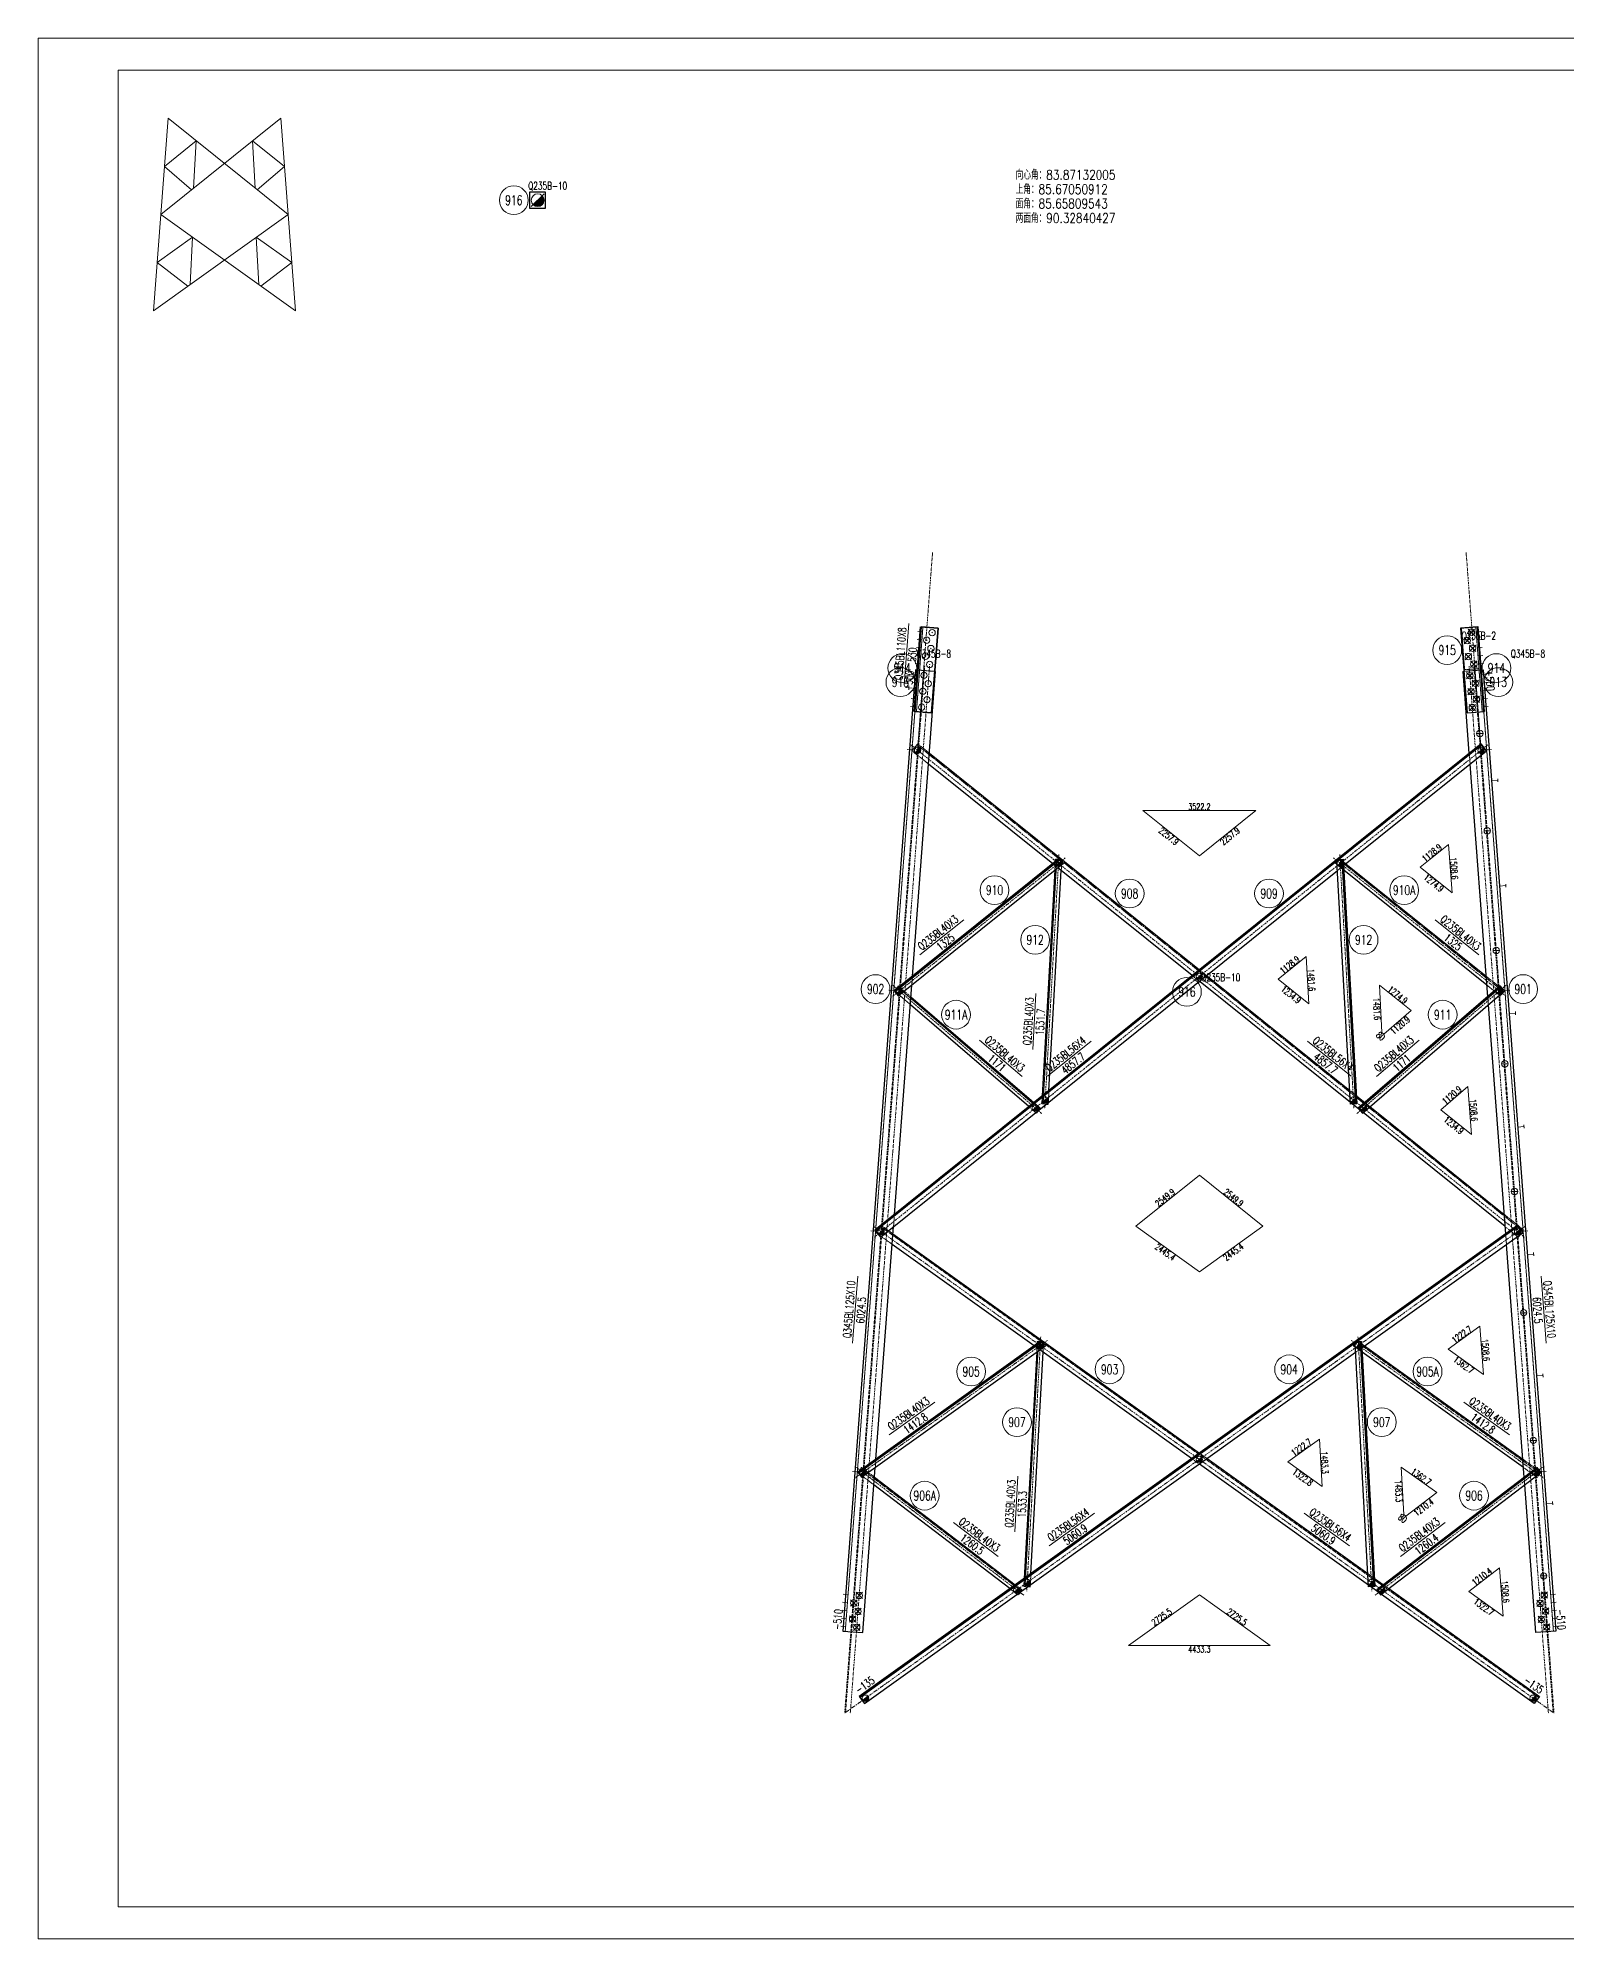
# Model space of a CAD drawing. Extents: x -13400 to 20340, y -61006 to 71674.
# Drawn here: x -13400 to -3844, y -48926 to -37046 of the extents above; entities that cross this region are included whole.
import ezdxf
from ezdxf.enums import TextEntityAlignment as Align

# ---------------------------------------------------------------- set-up
doc = ezdxf.new("R2010")
doc.units = 0
doc.header["$MEASUREMENT"] = 0
doc.linetypes.add('Dash', pattern=[2.75, 2, -0.75])
doc.linetypes.add('DashDot', pattern=[15.6, 9, -3, 0.6, -3])
doc.layers.get('0').update_dxf_attribs({"linetype": 'CONTINUOUS', "lineweight": 25})
doc.styles.get("Standard").update_dxf_attribs({"font": 'simplex.shx', "width": 0.7, "height": 3, "bigfont": 'gbhzfs.shx'})

# ---------------------------------------------------------------- blocks, each defined once
blk = doc.blocks.new('M16X50S')
at = {"color": 3, "linetype": 'Continuous', "lineweight": 13}
blk.add_line((-1, -1), (1, 1), dxfattribs=at)
blk.add_circle((0, 0), 1, dxfattribs=at)
for radius in [0.9, 0.8, 0.7, 0.6, 0.5, 0.4, 0.3, 0.2, 0.1]:
    blk.add_arc((0, 0), radius, 225, 45, dxfattribs=at)
blk = doc.blocks.new('M20X65S')
at = {"color": 3, "linetype": 'Continuous', "lineweight": 13}
for p, q in [((-1, -1), (1, 1)), ((-1, 1), (1, -1))]:
    blk.add_line(p, q, dxfattribs=at)
blk.add_circle((0, 0), 1, dxfattribs=at)
blk = doc.blocks.new('StepBolt')
at = {"color": 3, "linetype": 'Continuous', "lineweight": 13}
for p, q in [((-1, 0), (1, 0)), ((0, 0), (0, -1))]:
    blk.add_line(p, q, dxfattribs=at)
blk.add_circle((0, 0), 1, dxfattribs=at)
blk = doc.blocks.new('DefaultBolt')
at = {"color": 3, "linetype": 'Continuous', "lineweight": 13}
for p, q in [((-0.1, -0.1), (0.1, 0.1)), ((0.1, -0.1), (-0.1, 0.1))]:
    blk.add_line(p, q, dxfattribs=at)
blk.add_circle((0, 0), 1, dxfattribs=at)
blk = doc.blocks.new('M16X40S')
at = {"color": 3, "linetype": 'Continuous', "lineweight": 13}
blk.add_line((-0.707, -0.707), (0.707, 0.707), dxfattribs=at)
blk.add_circle((0, 0), 1, dxfattribs=at)
for radius in [0.9, 0.8, 0.7, 0.6, 0.5, 0.4, 0.3, 0.2, 0.1]:
    blk.add_arc((0, 0), radius, 225, 45, dxfattribs=at)

msp = doc.modelspace()

# ---------------------------------------------------------------- linework, layer by layer
at = {"color": 7, "linetype": 'Continuous', "lineweight": 18}
for p, q in [((-13400.26316, -37046.00648), (3419.73684, -37046.00648)), ((-13400.26316, -48926.00648), (-13400.26316, -37046.00648)), ((-12900.26316, -37246.00648), (3219.73684, -37246.00648)), ((-12900.26316, -48726.00648), (-12900.26316, -37246.00648)), ((-12900.26316, -48726.00648), (3219.73684, -48726.00648)), ((-13400.26316, -48926.00648), (3419.73684, -48926.00648))]:
    msp.add_line(p, q, dxfattribs=at)
at = {"color": 7, "linetype": 'Continuous', "lineweight": 20}
for p, q in [((-12587.18539, -37547.16995), (-12678.2965, -38750.62382)), ((-11882.74094, -37547.16995), (-12632.74094, -38148.89689)), ((-12587.18539, -37547.16995), (-11837.18539, -38148.89689)), ((-11882.74094, -37547.16995), (-11791.62983, -38750.62382)), ((-12411.07399, -37688.46425), (-12609.96288, -37848.03332)), ((-12411.07428, -37688.46435), (-12427.61212, -37984.3215)), ((-12058.85234, -37688.46425), (-11859.96345, -37848.03332)), ((-12058.85205, -37688.46435), (-12042.31421, -37984.3215)), ((-12609.96316, -37848.03342), (-12440.09199, -37994.33413)), ((-11859.96316, -37848.03342), (-12029.83434, -37994.33413)), ((-11837.18538, -38148.89688), (-12678.29648, -38750.62381)), ((-12632.74095, -38148.89688), (-11791.62987, -38750.62379)), ((-12433.85033, -38291.18229), (-12655.51872, -38449.76036)), ((-12433.84905, -38291.18321), (-12450.12204, -38587.38889)), ((-12036.07323, -38291.18002), (-11814.4079, -38449.76026)), ((-12036.07217, -38291.17956), (-12019.80123, -38587.39107)), ((-12655.51872, -38449.76036), (-12463.13494, -38596.69826)), ((-11814.40761, -38449.76036), (-12006.78836, -38596.70043))]:
    msp.add_line(p, q, dxfattribs=at)
at = {"color": 2, "linetype": 'DashDot', "lineweight": 15}
for p, q in [((-7809.36207, -40260.71031), (-7902.97213, -41497.17186)), ((-4474.35997, -40260.71031), (-4380.74991, -41497.17186)), ((-7862.96138, -40968.68426), (-8358.52769, -47514.44124)), ((-7857.97565, -40969.06172), (-8353.54195, -47514.8187)), ((-7828.06126, -40971.32648), (-8323.62756, -47517.08346)), ((-4455.66078, -40971.32648), (-3960.09448, -47517.08346)), ((-4425.74639, -40969.06172), (-3930.18009, -47514.8187)), ((-4420.76066, -40968.68426), (-3925.19435, -47514.44124)), ((-4337.85035, -41462.75343), (-8173.64947, -44540.22498)), ((-7945.87169, -41462.75343), (-4110.07257, -44540.22498)), ((-6979.48556, -42169.20084), (-8059.7597, -43035.90758)), ((-7019.34518, -42148.66343), (-7108.17728, -43737.84379)), ((-5304.20589, -42169.22538), (-4223.93175, -43035.93212)), ((-5264.37423, -42148.71061), (-5175.54212, -43737.89096)), ((-8058.56816, -42965.56675), (-7125.82944, -43768.8834)), ((-4225.18767, -42965.59586), (-5157.9264, -43768.9125)), ((-4108.24028, -44473.80559), (-8358.53058, -47514.44331)), ((-8175.4898, -44473.79984), (-3925.19435, -47514.44124)), ((-7091.54836, -45185.22011), (-8289.3714, -46042.1238)), ((-7133.27082, -45162.25871), (-7220.67465, -46753.20799)), ((-5192.14751, -45185.21778), (-3994.31818, -46042.14957)), ((-5150.4225, -45162.28792), (-5063.03342, -46753.20138)), ((-8288.39445, -45976.7012), (-7238.98703, -46778.21223)), ((-3995.37443, -45976.73918), (-5044.69761, -46778.21035))]:
    msp.add_line(p, q, dxfattribs=at)
at = {"color": 7, "linetype": 'Continuous', "lineweight": 13}
for p, q in [((-7987.44126, -41088.79645), (-7958.37684, -40704.89508)), ((-7614.82083, -42557.13584), (-7887.81801, -42776.16219)), ((-4668.87062, -42557.16038), (-4395.87344, -42776.18673)), ((-7163.09315, -43018.09726), (-7182.62698, -43367.55174)), ((-7514.92928, -43308.39671), (-7249.72777, -43536.80021)), ((-6817.71073, -43315.17092), (-7090.70791, -43534.19727)), ((-5466.01131, -43315.17092), (-5193.01413, -43534.19727)), ((-4768.82656, -43308.42582), (-5034.02807, -43536.82932)), ((-8277.21655, -44784.62669), (-8308.92318, -45203.42818)), ((-4006.50549, -44784.62669), (-3974.79886, -45203.42818)), ((-7794.90642, -45571.58483), (-8079.56516, -45775.2252)), ((-4488.77983, -45571.60216), (-4204.12374, -45775.24624)), ((-7276.24849, -46032.95421), (-7295.4479, -46382.42721)), ((-7678.15546, -46323.24666), (-7400.00531, -46535.69076)), ((-6796.63042, -46265.50554), (-7081.28766, -46469.148)), ((-5487.09623, -46265.50225), (-5202.43898, -46469.1447)), ((-4605.56697, -46323.26206), (-4883.71399, -46535.71025))]:
    msp.add_line(p, q, dxfattribs=at)
at = {"color": 1, "linetype": 'Dash', "lineweight": 20}
for p, q in [((-7909.83971, -41255.9651), (-7869.82896, -40727.47751)), ((-4503.69325, -40734.2761), (-4413.95007, -40727.48182)), ((-4484.06534, -40993.53417), (-4503.69325, -40734.2761)), ((-4413.95007, -40727.48182), (-4394.32216, -40986.73989)), ((-4373.88233, -41255.9651), (-4413.89308, -40727.47751)), ((-7900.12627, -40995.95643), (-8354.9269, -47003.25436)), ((-7795.42589, -41003.88309), (-7900.12627, -40995.95643)), ((-4488.29615, -41003.88309), (-4383.59578, -40995.95643)), ((-4394.32216, -40986.73989), (-4484.06534, -40993.53417)), ((-4383.59578, -40995.95643), (-3928.79514, -47003.25436)), ((-7931.23298, -41492.44701), (-7902.44666, -41456.56738)), ((-7902.44666, -41456.56738), (-7829.13634, -41515.38444)), ((-7932.03094, -41504.62745), (-7931.23298, -41492.44701)), ((-7834.26059, -41583.06885), (-7932.03094, -41504.62745)), ((-7907.45298, -41462.80731), (-4125.06037, -44497.43068)), ((-4449.46145, -41583.06885), (-4454.5857, -41515.38444)), ((-5293.32214, -42203.59873), (-5268.29013, -42172.3994)), ((-5268.29013, -42172.3994), (-5226.15028, -42206.20831)), ((-7033.00076, -42177.94618), (-7118.48421, -43707.22005)), ((-7025.61213, -42231.8496), (-7057.57176, -42206.20831)), ((-7040.98826, -42177.49918), (-7044.89094, -42247.31704)), ((-7017.02575, -42178.84017), (-7040.98826, -42177.49918)), ((-7001.66467, -42190.71702), (-7017.02575, -42178.84017)), ((-7004.89309, -42248.47254), (-7001.66467, -42190.71702)), ((-5238.8311, -42247.31704), (-5293.32214, -42203.59873)), ((-5278.82895, -42248.47254), (-5240.48607, -42217.70995)), ((-5273.29653, -42178.63927), (-4237.48193, -43009.676)), ((-6145.71608, -42874.97132), (-6177.00556, -42913.97091)), ((-6106.71648, -42906.26079), (-6145.71608, -42874.97132)), ((-6141.86102, -42869.08979), (-6097.11754, -42904.9876)), ((-8045.85647, -43002.90966), (-8044.97212, -42995.75279)), ((-7948.12625, -43087.07933), (-8045.85647, -43002.90966)), ((-8044.97212, -42995.75279), (-8022.78587, -42969.98906)), ((-8028.00616, -42976.05111), (-7140.73056, -43740.21287)), ((-8022.78587, -42969.98906), (-7944.37426, -43037.52067)), ((-7938.84919, -42964.54205), (-7934.71561, -42909.94309)), ((-6137.38017, -42944.4804), (-6186.6045, -42904.9876)), ((-6177.00556, -42913.97091), (-6142.66001, -42941.52643)), ((-6121.1905, -42924.30139), (-6106.71648, -42906.26079)), ((-4349.00643, -42909.94309), (-4238.71546, -42998.42982)), ((-4259.84751, -43032.7581), (-4344.87285, -42964.54205)), ((-4237.9445, -43005.45868), (-4259.84751, -43032.7581)), ((-4238.71546, -42998.42982), (-4237.9445, -43005.45868)), ((-4335.59579, -43087.07933), (-4339.34778, -43037.52067)), ((-7176.2988, -43699.02189), (-7135.51026, -43734.15082)), ((-7123.67857, -43656.80455), (-7126.47171, -43706.77306)), ((-7126.47171, -43706.77306), (-7098.42902, -43708.34238)), ((-7085.93675, -43698.3198), (-7081.73508, -43623.15318)), ((-5201.98696, -43623.15318), (-5160.04347, -43656.80455)), ((-5185.23789, -43708.38662), (-5197.78529, -43698.3198)), ((-5107.42324, -43699.02189), (-5075.68983, -43724.48169)), ((-7164.87408, -43761.65142), (-7208.03221, -43724.48169)), ((-7135.51026, -43734.15082), (-7146.49229, -43746.90366)), ((-5118.84796, -43761.65142), (-5137.42019, -43746.75088)), ((-8053.15139, -44474.3186), (-8047.36438, -44397.88006)), ((-4236.35766, -44397.88006), (-4125.92694, -44486.47891)), ((-8160.17482, -44514.26528), (-8159.2363, -44502.6412)), ((-8061.51899, -44584.8432), (-8160.17482, -44514.26528)), ((-8159.2363, -44502.6412), (-8132.47187, -44465.22911)), ((-8137.12655, -44471.73556), (-4021.02667, -47416.37408)), ((-8132.47187, -44465.22911), (-8056.57396, -44519.52611)), ((-4148.49128, -44540.1711), (-4230.57065, -44474.3186)), ((-4222.20305, -44584.8432), (-4227.14808, -44519.52611)), ((-4124.08549, -44509.75141), (-4148.49128, -44540.1711)), ((-4125.92694, -44486.47891), (-4124.08549, -44509.75141)), ((-7146.89839, -45191.55469), (-7231.01089, -46722.5943)), ((-7139.73515, -45244.28303), (-7174.1092, -45219.69199)), ((-7154.88632, -45191.11546), (-7158.54657, -45257.74043)), ((-7131.92101, -45192.37825), (-7154.88632, -45191.11546)), ((-7115.55006, -45204.29506), (-7131.92101, -45192.37825)), ((-7118.57844, -45259.41844), (-7115.55006, -45204.29506)), ((-5179.38544, -45218.93889), (-5156.11139, -45186.40709)), ((-5125.14917, -45257.73974), (-5179.38544, -45218.93889)), ((-5165.11825, -45259.40031), (-5126.57267, -45231.82497)), ((-5160.7662, -45192.91345), (-4009.29515, -46016.68034)), ((-5156.11139, -45186.40709), (-5109.5991, -45219.68216)), ((-8167.0855, -45979.23324), (-8163.14884, -45927.23532)), ((-6141.86102, -45958.15749), (-6189.98458, -45923.73012)), ((-6141.86102, -45889.30276), (-6093.73746, -45923.73012)), ((-4120.57322, -45927.23515), (-4011.14677, -46005.51926)), ((-8273.51231, -46013.23407), (-8273.04973, -46006.03751)), ((-8175.33654, -46088.21826), (-8273.51231, -46013.23407)), ((-8273.04973, -46006.03751), (-8252.41485, -45979.01526)), ((-8257.27012, -45985.37343), (-7255.54557, -46750.46547)), ((-8252.41485, -45979.01526), (-8171.73426, -46040.63707)), ((-4030.3543, -46040.96027), (-4116.63651, -45979.23364)), ((-4108.38514, -46088.22311), (-4111.98745, -46040.64145)), ((-4009.98951, -46012.49494), (-4030.3543, -46040.96027)), ((-4011.14677, -46005.51926), (-4009.98951, -46012.49494)), ((-7236.25591, -46672.22772), (-7238.99882, -46722.15507)), ((-7198.49421, -46714.06792), (-7194.5567, -46642.3963)), ((-5089.14949, -46642.40764), (-5047.45055, -46672.23886)), ((-7279.78166, -46772.22058), (-7326.33123, -46736.66718)), ((-7292.30369, -46712.32404), (-7250.69031, -46744.1073)), ((-7250.69031, -46744.1073), (-7262.97928, -46760.20023)), ((-7238.99882, -46722.15507), (-7211.88287, -46723.6461)), ((-5071.84703, -46723.64047), (-5085.21258, -46714.07883)), ((-5003.92279, -46772.23316), (-5020.65705, -46760.26155)), ((-4991.40134, -46712.33621), (-4957.37395, -46736.67924))]:
    msp.add_line(p, q, dxfattribs=at)
at = {"color": 7, "linetype": 'Continuous', "lineweight": 30}
for p, q in [((-4376.26906, -41462.80731), (-8165.26866, -44502.73148)), ((-7010.39492, -42178.61472), (-8043.86955, -43007.77409)), ((-5250.71864, -42177.99335), (-5165.23519, -43707.26722)), ((-4255.74968, -42976.08022), (-5143.02528, -43740.24198)), ((-4146.60353, -44471.74131), (-8262.69827, -47416.37615)), ((-7122.92938, -45192.9151), (-8271.95379, -46014.90901)), ((-5136.79516, -45191.58428), (-5052.69693, -46722.58806)), ((-4026.49951, -45985.41254), (-5028.14035, -46750.46401))]:
    msp.add_line(p, q, dxfattribs=at)
at = {"color": 1, "linetype": 'Continuous', "lineweight": 18}
for p, q in [((-5789.6388, -41873.95692), (-6494.08324, -41873.95692)), ((-6494.08324, -41873.95692), (-6141.86102, -42156.54572)), ((-6141.86102, -42156.54572), (-5789.6388, -41873.95692)), ((-4585.19418, -42086.71533), (-4761.30515, -42228.00961)), ((-4562.41641, -42387.57864), (-4585.19418, -42086.71533)), ((-4761.30515, -42228.00961), (-4562.41641, -42387.57864)), ((-5474.06896, -42786.51275), (-5650.18021, -42927.80727)), ((-5457.53086, -43082.37034), (-5474.06896, -42786.51275)), ((-5650.18021, -42927.80727), (-5457.53086, -43082.37034)), ((-4817.9719, -43124.5086), (-5016.86064, -42964.93957)), ((-5016.86064, -42964.93957), (-5000.32254, -43260.79716)), ((-4987.84335, -43270.80924), (-4817.9719, -43124.5086)), ((-5000.32254, -43260.79716), (-4987.84335, -43270.80924)), ((-4462.98596, -43597.70745), (-4632.85741, -43744.00809)), ((-4440.20817, -43898.57108), (-4462.98596, -43597.70745)), ((-4632.85741, -43744.00809), (-4440.20817, -43898.57108)), ((-6141.86102, -44152.09863), (-6539.6388, -44471.23676)), ((-5744.08324, -44471.23676), (-6141.86102, -44152.09863)), ((-6539.6388, -44471.23676), (-6141.86102, -44755.80512)), ((-6141.86102, -44755.80512), (-5744.08324, -44471.23676)), ((-4387.78458, -45096.66847), (-4586.67169, -45238.95138)), ((-4365.00679, -45397.532), (-4387.78458, -45096.66847)), ((-4586.67169, -45238.95138), (-4365.00679, -45397.532)), ((-5390.89997, -45801.88359), (-5589.79063, -45944.16903)), ((-5374.6285, -46098.09501), (-5390.89997, -45801.88359)), ((-5589.79063, -45944.16903), (-5374.6285, -46098.09501)), ((-4658.5223, -46136.11439), (-4880.1872, -45977.53377)), ((-4880.1872, -45977.53377), (-4863.91573, -46273.7452)), ((-4850.90305, -46283.0544), (-4658.5223, -46136.11439)), ((-4863.91573, -46273.7452), (-4850.90305, -46283.0544)), ((-4265.22053, -46607.19543), (-4457.60128, -46754.13543)), ((-4242.44275, -46908.05883), (-4265.22053, -46607.19543)), ((-6141.86102, -46774.40455), (-6585.19435, -47091.56313)), ((-5698.52769, -47091.56313), (-6141.86102, -46774.40455)), ((-4457.60128, -46754.13543), (-4242.44275, -46908.05883)), ((-6585.19435, -47091.56313), (-5698.52769, -47091.56313))]:
    msp.add_line(p, q, dxfattribs=at)
at = {"color": 7, "linetype": 'Continuous', "lineweight": 30}
for points in [[(-10227.49044, -38009.67314), (-10327.49044, -38009.67314)], [(-10327.49044, -38009.67314), (-10327.49044, -38109.67314)], [(-10227.49044, -38109.67314), (-10227.49044, -38009.67314)], [(-10327.49044, -38109.67314), (-10227.49044, -38109.67314)], [(-7924.7969, -41254.83272), (-7884.78615, -40726.34513)], [(-7879.74343, -40726.7269), (-7919.75418, -41255.2145)], [(-7884.78615, -40726.34513), (-7775.10005, -40734.64925)], [(-7775.04306, -40734.65356), (-7879.74343, -40726.7269)], [(-7775.10005, -40734.64925), (-7815.1108, -41263.13684)], [(-7815.05381, -41263.14116), (-7775.04306, -40734.65356)], [(-4403.97861, -40726.7269), (-4508.67898, -40734.65356)], [(-4508.67898, -40734.65356), (-4468.66823, -41263.14116)], [(-4398.93589, -40726.34513), (-4508.62199, -40734.64925)], [(-4508.62199, -40734.64925), (-4468.61124, -41263.13684)], [(-4363.96786, -41255.2145), (-4403.97861, -40726.7269)], [(-4358.92514, -41254.83272), (-4398.93589, -40726.34513)], [(-7915.08346, -40994.82405), (-8369.8841, -47002.12198)], [(-7934.71561, -42909.94309), (-7790.44016, -41004.26055)], [(-7900.12627, -40995.95643), (-7915.08346, -40994.82405)], [(-7790.44016, -41004.26055), (-7795.42589, -41003.88309)], [(-4493.28188, -41004.26055), (-4488.29615, -41003.88309)], [(-4454.5857, -41515.38444), (-4493.28188, -41004.26055)], [(-4383.59578, -40995.95643), (-4368.63858, -40994.82405)], [(-4368.63858, -40994.82405), (-3913.83794, -47002.12198)], [(-7815.1108, -41263.13684), (-7924.7969, -41254.83272)], [(-7919.75418, -41255.2145), (-7815.05381, -41263.14116)], [(-4468.66823, -41263.14116), (-4363.96786, -41255.2145)], [(-4468.61124, -41263.13684), (-4358.92514, -41254.83272)], [(-4381.27538, -41456.56738), (-8170.27497, -44496.49155)], [(-4346.23116, -41500.24692), (-4381.27538, -41456.56738)], [(-7829.13634, -41515.38444), (-6141.86102, -42869.08979)], [(-5240.48607, -42217.70995), (-4346.23116, -41500.24692)], [(-7057.57176, -42206.20831), (-7834.26059, -41583.06885)], [(-4339.34778, -43037.52067), (-4449.46145, -41583.06885)], [(-7015.40132, -42172.37486), (-8048.87595, -43001.53422)], [(-6990.36931, -42203.57419), (-7015.40132, -42172.37486)], [(-8135.23076, -44540.1711), (-5278.82895, -42248.47254)], [(-8023.84394, -43032.73356), (-6990.36931, -42203.57419)], [(-7044.89094, -42247.31704), (-7123.67857, -43656.80455)], [(-7081.73508, -43623.15318), (-7004.89309, -42248.47254)], [(-6186.6045, -42904.9876), (-7025.61213, -42231.8496)], [(-5282.05473, -42190.76419), (-5266.69365, -42178.88735)], [(-5197.1852, -43709.05521), (-5282.05473, -42190.76419)], [(-5266.69365, -42178.88735), (-5242.73114, -42177.54635)], [(-5242.73114, -42177.54635), (-5157.24769, -43706.82023)], [(-4344.87285, -42964.54205), (-5238.8311, -42247.31704)], [(-5226.15028, -42206.20831), (-4349.00643, -42909.94309)], [(-8048.87595, -43001.53422), (-8023.84394, -43032.73356)], [(-8047.36438, -44397.88006), (-7938.84919, -42964.54205)], [(-6142.66001, -42941.52643), (-6138.00596, -42945.26039)], [(-6138.00596, -42945.26039), (-6121.1905, -42924.30139)], [(-5197.78529, -43698.3198), (-6137.38017, -42944.4804)], [(-6097.11754, -42904.9876), (-5201.98696, -43623.15318)], [(-4260.96997, -42970.01816), (-5148.24558, -43734.17992)], [(-5122.1441, -43764.4902), (-4234.86849, -43000.32844)], [(-4234.86849, -43000.32844), (-4260.96997, -42970.01816)], [(-7208.03221, -43724.48169), (-7948.12625, -43087.07933)], [(-7944.37426, -43037.52067), (-7176.2988, -43699.02189)], [(-4227.14808, -44519.52611), (-4335.59579, -43087.07933)], [(-7098.42902, -43708.34238), (-7086.5342, -43709.00804)], [(-7086.5342, -43709.00804), (-7085.93675, -43698.3198)], [(-5157.24769, -43706.82023), (-5197.1852, -43709.05521)], [(-5137.42019, -43746.75088), (-5185.23789, -43708.38662)], [(-5160.04347, -43656.80455), (-5107.42324, -43699.02189)], [(-7161.61174, -43764.46109), (-7164.87408, -43761.65142)], [(-7146.49229, -43746.90366), (-7161.61174, -43764.46109)], [(-5148.24558, -43734.17992), (-5122.1441, -43764.4902)], [(-4230.57065, -44474.3186), (-5118.84796, -43761.65142)], [(-5075.68983, -43724.48169), (-4236.35766, -44397.88006)], [(-4151.25821, -44465.23485), (-8267.35295, -47409.8697)], [(-8170.27497, -44496.49155), (-8135.23076, -44540.1711)], [(-8163.14884, -45927.23532), (-8053.15139, -44474.3186)], [(-8056.57396, -44519.52611), (-6141.86102, -45889.30276)], [(-5126.57267, -45231.82497), (-4118.67542, -44510.78001)], [(-4118.67542, -44510.78001), (-4151.25821, -44465.23485)], [(-7174.1092, -45219.69199), (-8061.51899, -44584.8432)], [(-4111.98745, -46040.64145), (-4222.20305, -44584.8432)], [(-7127.58385, -45186.40849), (-8276.60826, -46008.4024)], [(-8253.33591, -46040.93542), (-7104.3115, -45218.94151)], [(-8234.77016, -47455.41486), (-5165.11825, -45259.40031)], [(-7158.54657, -45257.74043), (-7236.25591, -46672.22772)], [(-7194.5567, -46642.3963), (-7118.57844, -45259.41844)], [(-6189.98458, -45923.73012), (-7139.73515, -45244.28303)], [(-7104.3115, -45218.94151), (-7127.58385, -45186.40849)], [(-5168.14362, -45204.32367), (-5151.77256, -45192.40738)], [(-5084.64871, -46724.34401), (-5168.14362, -45204.32367)], [(-5151.77256, -45192.40738), (-5128.80721, -45191.14529)], [(-5128.80721, -45191.14529), (-5044.70898, -46722.14907)], [(-4116.63651, -45979.23364), (-5125.14917, -45257.73974)], [(-5109.5991, -45219.68216), (-4120.57322, -45927.23515)], [(-5085.21258, -46714.07883), (-6141.86102, -45958.15749)], [(-6093.73746, -45923.73012), (-5089.14949, -46642.40764)], [(-8276.60826, -46008.4024), (-8253.33591, -46040.93542)], [(-8245.2408, -47011.55847), (-8167.0855, -45979.23324)], [(-7326.33123, -46736.66718), (-8175.33654, -46088.21826)], [(-8171.73426, -46040.63707), (-7292.30369, -46712.32404)], [(-4031.35546, -45979.05488), (-5032.99629, -46744.10636)], [(-5008.71658, -46775.89465), (-4007.07574, -46010.84317)], [(-4038.48124, -47011.55847), (-4108.38514, -46088.22311)], [(-4007.07574, -46010.84317), (-4031.35546, -45979.05488)], [(-5047.45055, -46672.23886), (-4991.40134, -46712.33621)], [(-7274.96663, -46775.89818), (-7279.78166, -46772.22058)], [(-7262.97928, -46760.20023), (-7274.96663, -46775.89818)], [(-7211.88287, -46723.6461), (-7199.05916, -46724.35124)], [(-7199.05916, -46724.35124), (-7198.49421, -46714.06792)], [(-5044.70898, -46722.14907), (-5084.64871, -46724.34401)], [(-5020.65705, -46760.26155), (-5071.84703, -46723.64047)], [(-5032.99629, -46744.10636), (-5008.71658, -46775.89465)], [(-4048.95478, -47455.41279), (-5003.92279, -46772.23316)], [(-4957.37395, -46736.67924), (-4016.37198, -47409.86763)], [(-8369.8841, -47002.12198), (-8245.2408, -47011.55847)], [(-3913.83794, -47002.12198), (-4038.48124, -47011.55847)], [(-8267.35295, -47409.8697), (-8234.77016, -47455.41486)], [(-4016.37198, -47409.86763), (-4048.95478, -47455.41279)]]:
    msp.add_lwpolyline(points, dxfattribs=at)
at = {"color": 3, "linetype": 'Continuous', "lineweight": 20}
for points in [[(-7909.55731, -40854.84178), (-7879.64291, -40857.10654)], [(-7905.78271, -40804.98446), (-7875.86832, -40807.24922)], [(-7902.00811, -40755.12714), (-7872.09372, -40757.3919)], [(-4381.71393, -40755.12714), (-4411.62832, -40757.3919)], [(-4377.93933, -40804.98446), (-4407.85373, -40807.24922)], [(-4374.16473, -40854.84178), (-4404.07913, -40857.10654)], [(-7917.1065, -40954.55642), (-7887.19211, -40956.82118)], [(-7913.33191, -40904.6991), (-7883.41751, -40906.96386)], [(-4370.39013, -40904.6991), (-4400.30453, -40906.96386)], [(-4366.61554, -40954.55642), (-4396.52993, -40956.82118)], [(-7936.08002, -41073.46339), (-7906.16562, -41075.72815)], [(-7932.30542, -41023.60607), (-7902.39102, -41025.87083)], [(-4351.41662, -41023.60607), (-4381.33102, -41025.87083)], [(-4322.71336, -41071.57609), (-4362.59922, -41074.59577)], [(-4321.95844, -41081.54755), (-4323.46828, -41061.60462)], [(-7947.40381, -41223.03535), (-7917.48942, -41225.30011)], [(-7943.62921, -41173.17803), (-7913.71482, -41175.44279)], [(-7939.85461, -41123.32071), (-7909.94022, -41125.58547)], [(-4343.86743, -41123.32071), (-4373.78182, -41125.58547)], [(-4340.09283, -41173.17803), (-4370.00722, -41175.44279)], [(-4336.31823, -41223.03535), (-4366.23262, -41225.30011)], [(-7967.78665, -41492.26488), (-7937.87226, -41494.52964)], [(-4315.93541, -41492.26461), (-4345.84981, -41494.52937)], [(-4276.2858, -41684.82113), (-4316.17165, -41687.84081)], [(-4275.53088, -41694.79259), (-4277.04072, -41674.84966)], [(-4226.46109, -42342.93776), (-4266.34694, -42345.95744)], [(-4225.70617, -42352.90922), (-4227.21601, -42332.96629)], [(-8081.67554, -42996.58222), (-8051.76114, -42998.84698)], [(-4202.04659, -42996.5811), (-4231.96098, -42998.84586)], [(-4166.0675, -43140.65489), (-4205.95336, -43143.67456)], [(-4165.31258, -43150.62635), (-4166.82242, -43130.68342)], [(-4112.4682, -43848.62884), (-4152.35405, -43851.64852)], [(-4111.71328, -43858.6003), (-4113.22312, -43838.65737)], [(-8195.56442, -44500.89955), (-8165.65003, -44503.16431)], [(-4088.15761, -44500.89957), (-4118.07201, -44503.16433)], [(-4052.07461, -44646.34596), (-4091.96047, -44649.36564)], [(-4051.31969, -44656.31743), (-4052.82953, -44636.3745)], [(-3994.70071, -45404.17723), (-4034.58656, -45407.19691)], [(-3993.94579, -45414.1487), (-3995.45563, -45394.20577)], [(-8309.45331, -46005.21692), (-8279.53892, -46007.48168)], [(-3974.26873, -46005.21692), (-4004.18312, -46007.48168)], [(-3934.30712, -46201.89436), (-3974.19298, -46204.91404)], [(-3933.5522, -46211.86582), (-3935.06204, -46191.9229)], [(-8367.47814, -46771.64592), (-8337.56375, -46773.91068)], [(-3916.2439, -46771.64592), (-3946.1583, -46773.91068)], [(-8378.80193, -46921.21788), (-8348.88754, -46923.48264)], [(-8375.02734, -46871.36056), (-8345.11294, -46873.62532)], [(-8371.25274, -46821.50324), (-8341.33834, -46823.768)], [(-3912.4693, -46821.50324), (-3942.3837, -46823.768)], [(-3908.6947, -46871.36056), (-3938.6091, -46873.62532)], [(-3904.92011, -46921.21788), (-3934.8345, -46923.48264)], [(-8382.57653, -46971.0752), (-8352.66214, -46973.33996)], [(-3901.14551, -46971.0752), (-3931.0599, -46973.33996)]]:
    msp.add_lwpolyline(points, dxfattribs=at)
at = {"color": 3, "linetype": 'Continuous', "lineweight": 13}
for centre in [(-12587.18539, -37547.16995), (-12587.18539, -37547.16995), (-11882.74094, -37547.16995), (-11882.74094, -37547.16995), (-12411.07428, -37688.46435), (-12411.07399, -37688.46425), (-12058.85234, -37688.46425), (-12058.85205, -37688.46435), (-12609.96316, -37848.03342), (-12609.96288, -37848.03332), (-11859.96345, -37848.03332), (-11859.96316, -37848.03342), (-12440.09199, -37994.33413), (-12427.61212, -37984.3215), (-12042.31421, -37984.3215), (-12029.83434, -37994.33413), (-12632.74095, -38148.89688), (-12632.74094, -38148.89689), (-11837.18539, -38148.89689), (-11837.18538, -38148.89688), (-12433.85033, -38291.18229), (-12433.84905, -38291.18321), (-12036.07323, -38291.18002), (-12036.07217, -38291.17956), (-12655.51872, -38449.76036), (-12655.51872, -38449.76036), (-11814.4079, -38449.76026), (-11814.40761, -38449.76036), (-12463.13494, -38596.69826), (-12450.12204, -38587.38889), (-12019.80123, -38587.39107), (-12006.78836, -38596.70043), (-12678.2965, -38750.62382), (-12678.29648, -38750.62381), (-11791.62987, -38750.62379), (-11791.62983, -38750.62382)]:
    msp.add_circle(centre, 0.2, dxfattribs=at)
at = {"color": 7, "linetype": 'Continuous', "lineweight": 13}
for centre in [(-10426.49044, -38059.67314), (-4592.59679, -40871.37884), (-8010.17748, -41071.19649), (-7998.4663, -40983.497), (-4285.25574, -40983.497), (-4273.54456, -41071.19649), (-7421.84708, -42371.54296), (-4861.84437, -42371.5675), (-6577.49363, -42392.65623), (-5706.22841, -42392.65623), (-7168.32809, -42681.72555), (-5115.39132, -42681.77272), (-8165.40117, -42989.78299), (-6219.45892, -43006.83485), (-4118.32087, -42989.78299), (-7662.42617, -43149.69171), (-4621.32966, -43149.72082), (-7568.19106, -45379.88723), (-6702.83685, -45366.25795), (-5580.89151, -45366.26247), (-4715.49773, -45379.89799), (-7281.77449, -45696.02647), (-5001.92363, -45696.04742), (-7858.42278, -46155.3635), (-4425.32803, -46155.39602)]:
    msp.add_circle(centre, 90, dxfattribs=at)

# ---------------------------------------------------------------- block references
at = {"color": 3, "linetype": 'Continuous', "lineweight": 13}
for name, p, xscale, yscale, zscale in [('M16X50S', (-10277.49044, -38059.67314), 39.99999999999772, 39.99999999999772, 39.99999999999772), ('DefaultBolt', (-7812.20794, -40761.92573), 20.00000000000454, 20.00000000000454, 20.00000000000454), ('M20X65S', (-4441.59971, -40759.66097), 20.00000000000454, 20.00000000000454, 20.00000000000454), ('DefaultBolt', (-7845.89693, -40809.51829), 20.00000000000454, 20.00000000000454, 20.00000000000454), ('DefaultBolt', (-7819.75714, -40861.64037), 20.00000000000454, 20.00000000000454, 20.00000000000454), ('M20X65S', (-4467.7395, -40811.78305), 20.00000000000454, 20.00000000000454, 20.00000000000454), ('M20X65S', (-4434.05051, -40859.37562), 20.00000000000454, 20.00000000000454, 20.00000000000454), ('DefaultBolt', (-7853.44613, -40909.23294), 20.00000000000454, 20.00000000000454, 20.00000000000454), ('DefaultBolt', (-7827.30634, -40961.35502), 20.00000000000454, 20.00000000000454, 20.00000000000454), ('M20X65S', (-4460.1903, -40911.4977), 20.00000000000454, 20.00000000000454, 20.00000000000454), ('M20X65S', (-4426.50131, -40959.09026), 20.00000000000454, 20.00000000000454, 20.00000000000454), ('DefaultBolt', (-7862.50517, -41028.8905), 20.00000000000454, 20.00000000000454, 20.00000000000454), ('DefaultBolt', (-7836.36537, -41081.01258), 20.00000000000454, 20.00000000000454, 20.00000000000454), ('M20X65S', (-4451.13126, -41031.15526), 20.00000000000454, 20.00000000000454, 20.00000000000454), ('M20X65S', (-4417.44227, -41078.74783), 20.00000000000454, 20.00000000000454, 20.00000000000454), ('DefaultBolt', (-7877.60356, -41228.31979), 20.00000000000454, 20.00000000000454, 20.00000000000454), ('DefaultBolt', (-7870.05437, -41128.60515), 20.00000000000454, 20.00000000000454, 20.00000000000454), ('DefaultBolt', (-7843.91457, -41180.72723), 20.00000000000454, 20.00000000000454, 20.00000000000454), ('M20X65S', (-4443.58207, -41130.86991), 20.00000000000454, 20.00000000000454, 20.00000000000454), ('M20X65S', (-4436.03287, -41230.58455), 20.00000000000454, 20.00000000000454, 20.00000000000454), ('M20X65S', (-4409.89308, -41178.46247), 20.00000000000454, 20.00000000000454, 20.00000000000454), ('StepBolt', (-4388.67657, -41392.47148), 20.00000000000454, 20.00000000000454, 20.00000000000454), ('M16X50S', (-7902.97211, -41497.17159), 20.00000000000454, 20.00000000000454, 20.00000000000454), ('M16X50S', (-4380.74991, -41497.17186), 20.00000000000454, 20.00000000000454, 20.00000000000454), ('StepBolt', (-4342.62646, -42000.73079), 20.00000000000454, 20.00000000000454, 20.00000000000454), ('M16X40S', (-7022.41592, -42203.64438), 20.00000000000454, 20.00000000000454, 20.00000000000454), ('M16X40S', (-5261.33134, -42203.66462), 20.00000000000454, 20.00000000000454, 20.00000000000454), ('StepBolt', (-4286.00747, -42748.5906), 20.00000000000454, 20.00000000000454, 20.00000000000454), ('M16X50S', (-8016.86094, -43001.48808), 20.00000000000454, 20.00000000000454, 20.00000000000454), ('M16X50S', (-6141.86102, -42910.11585), 20.00000000000454, 20.00000000000454, 20.00000000000454), ('M16X50S', (-4266.86102, -43001.4892), 20.00000000000454, 20.00000000000454, 20.00000000000454), ('StepBolt', (-4232.40817, -43456.56455), 20.00000000000454, 20.00000000000454, 20.00000000000454), ('M16X40S', (-7167.50514, -43732.99278), 20.00000000000454, 20.00000000000454, 20.00000000000454), ('M16X40S', (-7105.10579, -43682.92962), 20.00000000000454, 20.00000000000454, 20.00000000000454), ('M16X40S', (-5178.61625, -43682.92962), 20.00000000000454, 20.00000000000454, 20.00000000000454), ('M16X40S', (-5116.2169, -43732.99278), 20.00000000000454, 20.00000000000454, 20.00000000000454), ('StepBolt', (-4172.01458, -44254.28168), 20.00000000000454, 20.00000000000454, 20.00000000000454), ('M16X50S', (-8130.74991, -44505.80655), 20.00000000000454, 20.00000000000454, 20.00000000000454), ('M16X50S', (-4152.97213, -44505.80653), 20.00000000000454, 20.00000000000454, 20.00000000000454), ('StepBolt', (-4114.64068, -45012.11295), 20.00000000000454, 20.00000000000454, 20.00000000000454), ('M16X40S', (-7136.29687, -45217.23359), 20.00000000000454, 20.00000000000454, 20.00000000000454), ('M16X40S', (-5147.42465, -45217.23321), 20.00000000000454, 20.00000000000454, 20.00000000000454), ('StepBolt', (-4054.24709, -45809.83008), 20.00000000000454, 20.00000000000454, 20.00000000000454), ('M16X50S', (-6141.84378, -45928.66065), 20.00000000000454, 20.00000000000454, 20.00000000000454), ('M16X50S', (-8244.6388, -46010.1239), 20.00000000000454, 20.00000000000454, 20.00000000000454), ('M16X50S', (-4039.08324, -46010.1239), 20.00000000000454, 20.00000000000454, 20.00000000000454), ('M16X40S', (-7217.65542, -46698.26658), 20.00000000000454, 20.00000000000454, 20.00000000000454), ('M16X40S', (-5066.05137, -46698.27749), 20.00000000000454, 20.00000000000454, 20.00000000000454), ('StepBolt', (-3990.07891, -46657.40452), 20.00000000000454, 20.00000000000454, 20.00000000000454), ('M20X65S', (-8301.45249, -46826.78768), 20.00000000000454, 20.00000000000454, 20.00000000000454), ('M20X65S', (-8267.7635, -46779.19512), 20.00000000000454, 20.00000000000454, 20.00000000000454), ('M16X40S', (-7282.71989, -46744.8134), 20.00000000000454, 20.00000000000454, 20.00000000000454), ('M16X40S', (-5000.98698, -46744.82425), 20.00000000000454, 20.00000000000454, 20.00000000000454), ('M20X65S', (-3986.04415, -46776.93036), 20.00000000000454, 20.00000000000454, 20.00000000000454), ('M20X65S', (-8309.00169, -46926.50232), 20.00000000000454, 20.00000000000454, 20.00000000000454), ('M20X65S', (-8275.31269, -46878.90976), 20.00000000000454, 20.00000000000454, 20.00000000000454), ('M20X65S', (-4012.18394, -46829.05244), 20.00000000000454, 20.00000000000454, 20.00000000000454), ('M20X65S', (-4004.63475, -46928.76708), 20.00000000000454, 20.00000000000454, 20.00000000000454), ('M20X65S', (-3978.49495, -46876.645), 20.00000000000454, 20.00000000000454, 20.00000000000454), ('M20X65S', (-8282.86189, -46978.6244), 20.00000000000454, 20.00000000000454, 20.00000000000454), ('M20X65S', (-3970.94576, -46976.35964), 20.00000000000454, 20.00000000000454, 20.00000000000454), ('M16X40S', (-8228.39867, -47421.34756), 20.00000000000454, 20.00000000000454, 20.00000000000454), ('M16X40S', (-4055.32334, -47421.34758), 20.00000000000454, 20.00000000000454, 20.00000000000454)]:
    msp.add_blockref(name, p, dxfattribs=dict(at, xscale=xscale, yscale=yscale, zscale=zscale))

# ---------------------------------------------------------------- texts
at = {"color": 7, "linetype": 'Continuous', "lineweight": 13, "width": 0.8}
for s, p in [('向心角：83.87132005', (-7290.16596, -37948.98893)), ('上角：85.67050912', (-7290.16596, -38038.98893)), ('面角：85.65809543', (-7290.16596, -38128.98893)), ('两面角：90.32840427', (-7290.16596, -38218.98893))]:
    msp.add_text(s, height=60, dxfattribs=at).set_placement(p, align=Align.BOTTOM_LEFT)
at = {"color": 7, "linetype": 'Continuous', "lineweight": 13, "width": 0.7}
for s, p in [('Q235B-10', (-10336.49044, -37969.67314)), ('Q235B-2', (-4502.59679, -40781.37884)), ('Q345B-8', (-7908.4663, -40893.497)), ('Q345B-8', (-4195.25574, -40893.497)), ('Q235B-10', (-6129.45892, -42916.83485))]:
    msp.add_text(s, height=48, dxfattribs=at).set_placement(p, align=Align.MIDDLE_LEFT)
for s, p in [('916', (-10426.49044, -38059.67314)), ('915', (-4592.59679, -40871.37884)), ('914', (-7998.4663, -40983.497)), ('914', (-4285.25574, -40983.497)), ('913', (-8010.17748, -41071.19649)), ('913', (-4273.54456, -41071.19649)), ('910', (-7421.84708, -42371.54296)), ('908', (-6577.49363, -42392.65623)), ('909', (-5706.22841, -42392.65623)), ('910A', (-4861.84437, -42371.5675)), ('912', (-7168.32809, -42681.72555)), ('912', (-5115.39132, -42681.77272)), ('902', (-8165.40117, -42989.78299)), ('916', (-6219.45892, -43006.83485)), ('901', (-4118.32087, -42989.78299)), ('911A', (-7662.42617, -43149.69171)), ('911', (-4621.32966, -43149.72082)), ('905', (-7568.19106, -45379.88723)), ('903', (-6702.83685, -45366.25795)), ('904', (-5580.89151, -45366.26247)), ('905A', (-4715.49773, -45379.89799)), ('907', (-7281.77449, -45696.02647)), ('907', (-5001.92363, -45696.04742)), ('906A', (-7858.42278, -46155.3635)), ('906', (-4425.32803, -46155.39602))]:
    msp.add_text(s, height=60, dxfattribs=at).set_placement(p, align=Align.MIDDLE_CENTER)
for s, rotation, p in [('Q345BL110X8', 85.670509118, (-8010.30204, -40894.01481)), ('530', 85.670509118, (-7935.51606, -40899.67671)), ('+500', 85.670509118, (-7957.76089, -41061.79335)), ('+500', 274.329490882, (-4325.96115, -41061.79335)), ('Q235BL40X3', 38.740162088, (-7774.78693, -42637.39964)), ('1325', 38.740162088, (-7727.85191, -42695.89839)), ('Q235BL40X3', 321.259837912, (-4508.90452, -42637.42418)), ('1325', 321.259837912, (-4555.83954, -42695.92293)), ('Q235BL40X3', 86.800606317, (-7210.30148, -43190.7292)), ('1531.7', 86.800606317, (-7135.41865, -43194.9198)), ('Q235BL40X3', 319.263485644, (-7357.85839, -43394.18258)), ('Q235BL56X4', 38.740162088, (-6977.67643, -43395.4344)), ('Q235BL56X4', 321.259837912, (-5306.04561, -43395.4344)), ('Q235BL40X3', 40.736514356, (-4925.89745, -43394.21169)), ('1171', 319.263485644, (-7406.79866, -43451.01435)), ('4857.7', 38.740162088, (-6930.74222, -43453.93379)), ('4857.7', 321.259837912, (-5352.97982, -43453.93379)), ('1171', 40.736514356, (-4876.95718, -43451.04345)), ('Q345BL125X10', 85.670509118, (-8330.46286, -44991.19649)), ('Q345BL125X10', 274.329490882, (-3953.25918, -44991.19649)), ('6024.5', 85.670509118, (-8255.67688, -44996.85839)), ('6024.5', 274.329490882, (-4028.04516, -44996.85839)), ('Q235BL40X3', 35.579331856, (-7959.05362, -45642.9053)), ('Q235BL40X3', 324.419921157, (-4324.63236, -45642.92563)), ('1412.8', 35.579331856, (-7915.41796, -45703.90472)), ('1412.8', 324.419921157, (-4368.27121, -45703.92277)), ('Q235BL40X3', 86.85543622, (-7323.29163, -46205.6318)), ('1533.3', 86.85543622, (-7248.40476, -46209.74962)), ('Q235BL40X3', 322.62831795, (-7516.32134, -46399.66476)), ('Q235BL56X4', 35.579752516, (-6960.77788, -46336.82778)), ('Q235BL56X4', 324.420247484, (-5322.94877, -46336.82448)), ('Q235BL40X3', 37.372526257, (-4767.40272, -46399.68463)), ('1260.5', 322.62831795, (-7561.83944, -46459.27266)), ('5060.9', 35.579752516, (-6917.14021, -46397.82576)), ('5060.9', 324.420247484, (-5366.58644, -46397.82247)), ('1260.4', 37.372526257, (-4721.87825, -46459.28768)), ('-510', 85.670509118, (-8401.99265, -46929.49078)), ('-510', 274.329490882, (-3881.72939, -46929.49078)), ('-135', 35.579752516, (-8232.24034, -47338.64222)), ('-135', 324.420247484, (-4051.4846, -47338.64015))]:
    msp.add_text(s, height=50, rotation=rotation, dxfattribs=at).set_placement(p, align=Align.MIDDLE_CENTER)
at = {"color": 7, "linetype": 'Continuous', "lineweight": 20, "width": 0.7}
for s, p in [('3522.2', (-6141.86102, -41849.95692)), ('4433.3', (-6141.86102, -47115.56313))]:
    msp.add_text(s, height=40, dxfattribs=at).set_placement(p, align=Align.MIDDLE_CENTER)
for s, rotation, p in [('2257.9', 321.259837912, (-6332.99108, -42033.97113)), ('2257.9', 38.740162088, (-5950.73096, -42033.97113)), ('1128.9', 38.740162088, (-4688.26861, -42138.64266)), ('1274.9', 321.259823516, (-4676.87974, -42326.51393)), ('1508.6', 274.329490882, (-4549.87378, -42235.33518)), ('1128.9', 38.740162088, (-5577.14354, -42838.4402)), ('1481.6', 273.199438559, (-5441.83732, -42933.10206)), ('1234.9', 321.259837912, (-5568.87449, -43023.80861)), ('1274.9', 321.259823516, (-4902.39732, -43026.00428)), ('1481.6', 273.199438559, (-5032.55418, -43114.20785)), ('1120.9', 40.736453995, (-4887.24569, -43215.84418)), ('80', 321.259837912, (-5009.10189, -43284.52301)), ('1120.9', 40.736453995, (-4563.58362, -43652.67251)), ('1508.6', 274.329490882, (-4427.66555, -43746.32746)), ('1234.9', 321.259837912, (-4551.55174, -43840.00939)), ('2549.9', 38.740162088, (-6355.76886, -44292.94789)), ('2549.9', 321.259837912, (-5927.95318, -44292.94789)), ('2445.4', 324.420247484, (-6354.71396, -44633.0403)), ('2445.4', 35.579752516, (-5929.00808, -44633.0403)), ('1222.7', 35.579752516, (-4501.19219, -45148.29057)), ('1508.6', 274.329490882, (-4352.46417, -45245.28843)), ('1362.7', 324.419803938, (-4489.80345, -45337.76093)), ('1222.7', 35.579752516, (-5504.30935, -45853.50696)), ('1483.3', 273.144208786, (-5358.80036, -45948.67292)), ('1322.8', 324.420247484, (-5496.17362, -46040.65138)), ('1483.3', 273.144208786, (-4896.01533, -46126.95587)), ('1362.7', 324.419803938, (-4755.39054, -46037.30484)), ('1210.4', 37.372514099, (-4740.1448, -46228.65734)), ('80', 324.420247484, (-4871.37344, -46297.91915)), ('1210.4', 37.372514099, (-4375.97877, -46661.59249)), ('1322.7', 324.420247484, (-4363.98607, -46850.61649)), ('1508.6', 274.329490882, (-4229.90012, -46755.81532)), ('2725.5', 35.579752516, (-6377.49174, -46913.46448)), ('2725.5', 324.420247484, (-5906.2303, -46913.46448))]:
    msp.add_text(s, height=40, rotation=rotation, dxfattribs=at).set_placement(p, align=Align.MIDDLE_CENTER)

doc.saveas('drawing.dxf')
